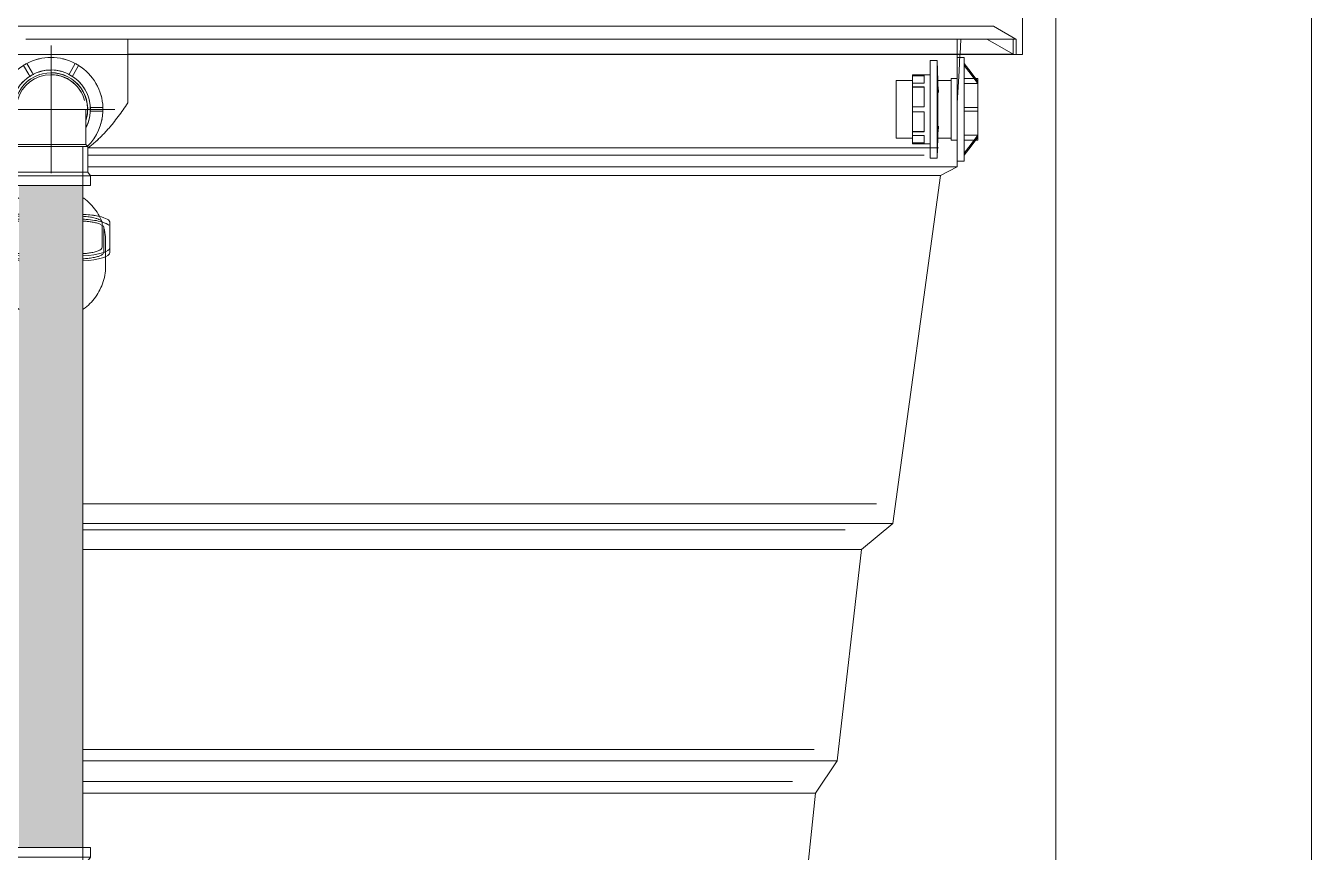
# Model space of a CAD drawing. Header units: metres. Extents: x -0.9 to 62, y -37.3 to 60.
# Drawn here: x 29.643 to 30.649, y 3.924 to 4.57 of the extents above; entities that cross this region are included whole.
import ezdxf

# ---------------------------------------------------------------- set-up
doc = ezdxf.new("R2010")
doc.units = ezdxf.units.M
for name, color, linetype, lineweight in [('A-DETL', 7, 'Continuous', 5), ('P-PIPE', 7, 'Continuous', 5), ('P-PIPE-CNTR', 7, 'Continuous', 5), ('P-SANR-FIXT', 7, 'Continuous', 5)]:
    doc.layers.add(name, color=color, linetype=linetype, lineweight=lineweight)

# ---------------------------------------------------------------- blocks, each defined once
blk = doc.blocks.new('Te_Reducao - Agua Fria_Soldavel - MEP - Tigre - Standard-2111387-CC')
at = {"layer": 'P-PIPE'}
for p, q in [((58.2441, 3.9274), (58.2441, 3.9199)), ((58.2748, 3.9274), (58.2441, 3.9274)), ((58.3056, 3.9274), (58.2748, 3.9274)), ((58.3056, 3.9199), (58.3056, 3.9274)), ((58.2441, 3.9199), (58.2462, 3.9169)), ((58.2441, 3.9199), (58.2748, 3.9199)), ((58.2462, 3.9169), (58.2462, 3.891)), ((58.2462, 3.9169), (58.2748, 3.9169)), ((58.2748, 3.9199), (58.3056, 3.9199)), ((58.2748, 3.9169), (58.3035, 3.9169)), ((58.3035, 3.9169), (58.3056, 3.9199)), ((58.3035, 3.891), (58.3035, 3.9169)), ((58.2462, 3.891), (58.2477, 3.8893)), ((58.2462, 3.891), (58.2748, 3.891)), ((58.2477, 3.8893), (58.2477, 3.87)), ((58.2477, 3.8893), (58.2748, 3.8893)), ((58.2748, 3.891), (58.3035, 3.891)), ((58.2748, 3.8893), (58.302, 3.8893)), ((58.302, 3.8893), (58.3035, 3.891)), ((58.302, 3.87), (58.302, 3.8893)), ((58.2477, 3.87), (58.2477, 3.8507)), ((58.302, 3.8507), (58.302, 3.87)), ((58.2477, 3.8507), (58.2462, 3.849)), ((58.2462, 3.849), (58.2462, 3.8231)), ((58.2748, 3.849), (58.2462, 3.849)), ((58.2748, 3.8507), (58.2477, 3.8507)), ((58.302, 3.8507), (58.2748, 3.8507)), ((58.3035, 3.849), (58.2748, 3.849)), ((58.3035, 3.849), (58.302, 3.8507)), ((58.3035, 3.8231), (58.3035, 3.849)), ((58.2462, 3.8231), (58.2441, 3.8201)), ((58.2748, 3.8231), (58.2462, 3.8231)), ((58.3035, 3.8231), (58.2748, 3.8231)), ((58.3056, 3.8201), (58.3035, 3.8231)), ((58.2441, 3.8201), (58.2441, 3.8126)), ((58.2748, 3.8201), (58.2441, 3.8201)), ((58.2441, 3.8126), (58.2748, 3.8126)), ((58.3056, 3.8201), (58.2748, 3.8201)), ((58.2748, 3.8126), (58.3056, 3.8126)), ((58.3056, 3.8126), (58.3056, 3.8201))]:
    blk.add_line(p, q, dxfattribs=at)
for radius, start, end in [(0.0308, 152.4196, 207.571), (0.0307, 152.1585, 168.025), (0.0308, 11.975, 27.8415), (0.0308, 332.429, 27.5804), (0.0307, 173.3147, 186.6915), (0.0286, 163.2787, 196.7213), (0.0287, 165.3992, 170), (0.0287, 343.2787, 16.7213), (0.0287, 10, 14.6008), (0.0307, 353.3085, 6.6853), (0.0307, 191.9794, 207.8415), (0.0286, 190, 194.5471), (0.0308, 332.1585, 348.0206), (0.0287, 345.4529, 350)]:
    blk.add_arc((58.2748, 3.87), radius, start, end, dxfattribs=at)
blk = doc.blocks.new('Joelho 45_90 - Agua Fria_Soldavel - MEP - Tigre - Standard-2081496-CC')
at = {"layer": 'P-PIPE'}
for p, q in [((58.2477, 4.4776), (58.2462, 4.4759)), ((58.2462, 4.4759), (58.2748, 4.4759)), ((58.2462, 4.4759), (58.2462, 4.4559)), ((58.2748, 4.4759), (58.2462, 4.4759)), ((58.2748, 4.4776), (58.2477, 4.4776)), ((58.2477, 4.4776), (58.2748, 4.4776)), ((58.302, 4.4776), (58.2748, 4.4776)), ((58.2748, 4.4776), (58.302, 4.4776)), ((58.2748, 4.4759), (58.3035, 4.4759)), ((58.3035, 4.4759), (58.2748, 4.4759)), ((58.3035, 4.4759), (58.302, 4.4776)), ((58.3035, 4.4559), (58.3035, 4.4759)), ((58.2462, 4.4559), (58.2441, 4.4529)), ((58.2462, 4.4559), (58.2748, 4.4559)), ((58.2748, 4.4559), (58.3035, 4.4559)), ((58.3056, 4.4529), (58.3035, 4.4559)), ((58.2441, 4.4529), (58.2441, 4.4454)), ((58.2441, 4.4529), (58.2748, 4.4529)), ((58.2748, 4.4529), (58.3056, 4.4529)), ((58.3056, 4.4454), (58.3056, 4.4529)), ((58.2441, 4.4454), (58.2748, 4.4454)), ((58.2748, 4.4454), (58.3056, 4.4454))]:
    blk.add_line(p, q, dxfattribs=at)
at = {"layer": 'P-PIPE', "flags": 128}
for points in [[(58.2477, 4.505), (58.2477, 4.503), (58.2477, 4.4975), (58.2477, 4.489), (58.2477, 4.479), (58.2477, 4.4776)], [(58.302, 4.4776), (58.302, 4.4878), (58.302, 4.4965), (58.302, 4.5025), (58.302, 4.505), (58.302, 4.505)]]:
    blk.add_lwpolyline(points, dxfattribs=at)
at = {"layer": 'P-PIPE'}
for radius, start, end in [(0.0308, 90, 207.4749), (0.0308, 131.9735, 168.0206), (0.0286, 90, 198.449), (0.0286, 90, 198.449), (0.0271, 90, 165), (0.0271, 90, 165), (0.0287, 126.6457, 132.0216), (0.0308, 113.3065, 126.6833), (0.0286, 107.9767, 113.3538), (0.0307, 90, 108.0185), (0.0308, 332.6936, 90), (0.0308, 71.9815, 90), (0.0287, 341.5844, 90), (0.0286, 341.5844, 90), (0.0272, 45.1621, 90), (0.0271, 45.1621, 90), (0.0286, 66.6462, 72.0233), (0.0307, 53.3167, 66.6935), (0.0286, 47.9784, 53.3543), (0.0308, 11.9794, 48.0265), (0.0271, 15, 45), (0.0272, 15, 45), (0.0308, 173.3085, 186.6853), (0.0287, 167.975, 173.3533), (0.0286, 6.6467, 12.025), (0.0307, 353.3147, 6.6915), (0.0307, 191.975, 207.7355), (0.0287, 186.6452, 192.0198), (0.0307, 332.7359, 348.025), (0.0287, 347.9802, 353.3548)]:
    blk.add_arc((58.2748, 4.505), radius, start, end, dxfattribs=at)
blk = doc.blocks.new('Caixa d_água de polietileno 1000 a 5000 Litros - Fortlev - 1000 L-3723394-CC')
at = {"layer": 'P-SANR-FIXT', "color": 8, "true_color": 0x808080}
for p, q in [((59.0348, 4.5478), (59.0348, 4.5772)), ((59.0295, 4.56), (59.0122, 4.57)), ((58.2748, 4.5478), (57.5148, 4.5478)), ((59.0348, 4.5478), (58.2748, 4.5478)), ((58.3032, 4.46), (58.9836, 4.46)), ((58.9707, 4.4532), (58.9836, 4.46)), ((58.9836, 4.46), (58.9838, 4.4643)), ((58.9707, 4.4532), (58.3049, 4.4532)), ((58.9333, 4.181), (58.9707, 4.4532)), ((58.2998, 4.181), (58.9333, 4.181)), ((58.9089, 4.1606), (58.9333, 4.181)), ((58.9089, 4.1606), (58.2998, 4.1606)), ((58.8898, 3.9952), (58.9089, 4.1606)), ((58.2998, 3.9952), (58.8898, 3.9952)), ((58.8728, 3.97), (58.8898, 3.9952)), ((58.8728, 3.97), (58.2998, 3.97)), ((58.8673, 3.9175), (58.8728, 3.97))]:
    blk.add_line(p, q, dxfattribs=at)
at = {"layer": 'P-SANR-FIXT', "color": 254, "true_color": 0xd2d2d2}
for p, q in [((58.2748, 4.57), (57.5375, 4.57)), ((58.9977, 4.57), (58.2748, 4.57)), ((59.0122, 4.57), (58.9977, 4.57)), ((58.2551, 4.56), (58.2748, 4.56)), ((58.2748, 4.56), (58.3348, 4.56)), ((58.3348, 4.5598), (58.9979, 4.5598)), ((58.3348, 4.5598), (58.3348, 4.5483)), ((58.998, 4.5598), (59.0174, 4.5598)), ((59.0175, 4.5598), (59.0274, 4.5598)), ((59.0271, 4.56), (59.0295, 4.56)), ((59.0274, 4.56), (59.0298, 4.56)), ((59.0274, 4.56), (59.0274, 4.5478)), ((59.0298, 4.56), (59.0274, 4.56)), ((59.0274, 4.5483), (59.0274, 4.5598)), ((59.0296, 4.56), (59.0298, 4.56)), ((59.0298, 4.56), (59.0298, 4.5478)), ((59.0298, 4.5478), (59.0298, 4.56)), ((58.2748, 4.5478), (57.5387, 4.5478)), ((58.998, 4.5478), (58.2748, 4.5478)), ((58.9405, 4.5483), (58.3348, 4.5483)), ((58.3348, 4.5483), (58.3348, 4.5478)), ((58.3348, 4.51), (58.3348, 4.5478)), ((58.9814, 4.5483), (58.9405, 4.5483)), ((58.9977, 4.5483), (58.9817, 4.5483)), ((58.9838, 4.5478), (58.9838, 4.51)), ((58.9838, 4.5456), (58.9838, 4.5478)), ((58.9859, 4.5478), (58.9858, 4.5455)), ((58.9859, 4.5478), (58.986, 4.5483)), ((58.9978, 4.5478), (58.9869, 4.5478)), ((59.0274, 4.5478), (58.9979, 4.5478)), ((59.0111, 4.5483), (58.998, 4.5483)), ((59.0274, 4.5478), (58.998, 4.5478)), ((59.0214, 4.5483), (59.0113, 4.5483)), ((59.0274, 4.5483), (59.0216, 4.5483)), ((59.0274, 4.5478), (59.0274, 4.5483)), ((59.0274, 4.5478), (59.0298, 4.5478)), ((59.0298, 4.5478), (59.0274, 4.5478)), ((59.0348, 4.5478), (59.0301, 4.5478)), ((58.9579, 4.4691), (58.3033, 4.4691)), ((58.3201, 4.475), (58.3035, 4.475)), ((58.3201, 4.475), (58.3035, 4.475)), ((58.9589, 4.475), (58.3203, 4.475)), ((58.9589, 4.475), (58.3203, 4.475)), ((58.9692, 4.475), (58.9589, 4.475)), ((58.9628, 4.475), (58.9589, 4.475)), ((58.4113, 4.1964), (58.2998, 4.1964)), ((58.4113, 4.1964), (58.2998, 4.1964)), ((58.8965, 4.1964), (58.4114, 4.1964)), ((58.8965, 4.1964), (58.4114, 4.1964)), ((58.9205, 4.1964), (58.8966, 4.1964)), ((58.3192, 4.1759), (58.2998, 4.1759)), ((58.3192, 4.1759), (58.2998, 4.1759)), ((58.8896, 4.1759), (58.3194, 4.1759)), ((58.8896, 4.1759), (58.3194, 4.1759)), ((58.8961, 4.1759), (58.8897, 4.1759)), ((58.4895, 4.0042), (58.2998, 4.0042)), ((58.4895, 4.0042), (58.2998, 4.0042)), ((58.8718, 4.0042), (58.4897, 4.0042)), ((58.2998, 3.9791), (58.8549, 3.9791))]:
    blk.add_line(p, q, dxfattribs=at)
at = {"layer": 'P-SANR-FIXT', "color": 7, "true_color": 0xefefef}
for p, q in [((57.5767, 4.57), (58.2748, 4.57)), ((57.5767, 4.57), (58.2748, 4.57)), ((58.2748, 4.57), (58.9024, 4.57)), ((58.2748, 4.57), (58.6247, 4.57)), ((58.6247, 4.57), (58.7008, 4.57)), ((58.7008, 4.57), (58.8808, 4.57)), ((58.8808, 4.57), (58.9024, 4.57)), ((58.9024, 4.57), (58.9374, 4.57)), ((58.9024, 4.57), (58.973, 4.57)), ((58.9374, 4.57), (58.9507, 4.57)), ((58.9507, 4.57), (58.9611, 4.57)), ((58.9611, 4.57), (58.973, 4.57)), ((58.9731, 4.57), (58.9745, 4.57)), ((58.9977, 4.57), (58.9747, 4.57)), ((59.0122, 4.57), (58.9977, 4.57)), ((58.2551, 4.56), (58.3348, 4.56)), ((58.3348, 4.56), (58.9926, 4.56)), ((58.3763, 4.56), (58.3348, 4.56)), ((58.3348, 4.5541), (58.3348, 4.5598)), ((58.3348, 4.5598), (58.3348, 4.5483)), ((58.4173, 4.56), (58.3763, 4.56)), ((58.7176, 4.56), (58.4174, 4.56)), ((58.7496, 4.56), (58.7176, 4.56)), ((58.7799, 4.56), (58.7496, 4.56)), ((58.8085, 4.56), (58.7799, 4.56)), ((58.8603, 4.56), (58.8086, 4.56)), ((58.8832, 4.56), (58.8604, 4.56)), ((58.9534, 4.56), (58.8832, 4.56)), ((58.9866, 4.56), (58.9536, 4.56)), ((58.986, 4.5483), (58.9866, 4.5598)), ((58.9868, 4.56), (58.9926, 4.56)), ((58.9928, 4.56), (58.9979, 4.56)), ((58.9928, 4.56), (58.9979, 4.56)), ((58.998, 4.56), (59.0052, 4.56)), ((58.998, 4.56), (59.0052, 4.56)), ((59.0054, 4.56), (59.007, 4.56)), ((59.0054, 4.56), (59.007, 4.56)), ((59.007, 4.56), (59.0171, 4.56)), ((59.007, 4.56), (59.0152, 4.5553)), ((59.0152, 4.5553), (59.007, 4.56)), ((59.0171, 4.56), (59.007, 4.56)), ((59.0172, 4.56), (59.0221, 4.56)), ((59.0221, 4.56), (59.0172, 4.56)), ((59.0223, 4.56), (59.0271, 4.56)), ((59.0271, 4.56), (59.0223, 4.56)), ((59.0271, 4.56), (59.0295, 4.56)), ((59.0274, 4.56), (59.0292, 4.56)), ((59.0274, 4.5598), (59.0274, 4.5483)), ((59.0274, 4.5483), (59.0274, 4.5598)), ((59.0295, 4.56), (59.0298, 4.56)), ((58.3348, 4.5483), (58.3348, 4.5541)), ((58.3348, 4.5478), (58.3348, 4.5483)), ((58.9824, 4.5478), (58.9739, 4.5478)), ((58.9849, 4.5478), (58.9825, 4.5478)), ((58.9838, 4.5483), (58.9838, 4.5478)), ((58.9838, 4.5478), (58.9838, 4.5483)), ((58.986, 4.5483), (58.9859, 4.5478)), ((59.011, 4.5478), (58.9862, 4.5478)), ((58.9975, 4.5483), (58.987, 4.5483)), ((59.0078, 4.5483), (58.9979, 4.5483)), ((59.0117, 4.5483), (59.0079, 4.5483)), ((59.0301, 4.5478), (59.011, 4.5478)), ((59.0223, 4.5483), (59.0118, 4.5483)), ((59.0244, 4.5483), (59.0225, 4.5483)), ((59.0274, 4.5483), (59.0246, 4.5483)), ((58.9569, 4.46), (58.9835, 4.46)), ((58.9692, 4.4532), (58.956, 4.4532)), ((58.9707, 4.4532), (58.9692, 4.4532)), ((58.9026, 4.181), (58.9196, 4.181)), ((58.9196, 4.181), (58.9333, 4.181)), ((58.9089, 4.1606), (58.8941, 4.1606)), ((58.8658, 3.9952), (58.8898, 3.9952)), ((58.8728, 3.97), (58.8543, 3.97))]:
    blk.add_line(p, q, dxfattribs=at)
at = {"layer": 'P-SANR-FIXT', "color": 7, "true_color": 0xf9f9f9}
for p, q in [((58.2748, 4.57), (58.1786, 4.57)), ((58.4113, 4.57), (58.2748, 4.57)), ((58.761, 4.57), (58.4114, 4.57)), ((58.973, 4.57), (58.761, 4.57)), ((58.9747, 4.57), (58.973, 4.57)), ((58.3348, 4.5483), (58.3348, 4.5598)), ((58.974, 4.56), (58.984, 4.56)), ((58.9748, 4.56), (58.974, 4.56)), ((58.9819, 4.56), (58.9748, 4.56)), ((58.9841, 4.56), (58.9819, 4.56)), ((58.9838, 4.56), (58.9866, 4.56)), ((58.9866, 4.56), (58.9838, 4.56)), ((58.9838, 4.5598), (58.9838, 4.5483)), ((58.9838, 4.5483), (58.9838, 4.5598)), ((58.9866, 4.5598), (58.986, 4.5483)), ((59.0251, 4.5598), (59.0272, 4.5598)), ((59.0274, 4.56), (59.0292, 4.56)), ((58.2748, 4.5478), (58.2148, 4.5478)), ((58.3331, 4.5478), (58.2748, 4.5478)), ((58.3348, 4.5478), (58.3333, 4.5478)), ((58.3348, 4.5478), (58.3348, 4.51)), ((58.3661, 4.5478), (58.3348, 4.5478)), ((58.4111, 4.5478), (58.3664, 4.5478)), ((58.6827, 4.5478), (58.4113, 4.5478)), ((58.7151, 4.5478), (58.6828, 4.5478)), ((58.8292, 4.5478), (58.7151, 4.5478)), ((58.9323, 4.5478), (58.8293, 4.5478)), ((58.9734, 4.5478), (58.9325, 4.5478)), ((58.9739, 4.5478), (58.9735, 4.5478)), ((58.9814, 4.5478), (58.9736, 4.5478)), ((58.9822, 4.5483), (58.9739, 4.5483)), ((58.984, 4.5478), (58.9815, 4.5478)), ((58.9845, 4.5483), (58.9825, 4.5483)), ((58.9869, 4.5478), (58.9849, 4.5478)), ((58.3032, 4.46), (58.3212, 4.46)), ((58.3214, 4.46), (58.5883, 4.46)), ((58.5885, 4.46), (58.6291, 4.46)), ((58.6292, 4.46), (58.8805, 4.46)), ((58.8807, 4.46), (58.9504, 4.46)), ((58.9507, 4.46), (58.9553, 4.46)), ((58.9554, 4.46), (58.9569, 4.46)), ((58.4985, 4.4532), (58.3049, 4.4532)), ((58.899, 4.4532), (58.4985, 4.4532)), ((58.9542, 4.4532), (58.899, 4.4532)), ((58.9559, 4.4532), (58.9545, 4.4532)), ((58.2998, 4.181), (58.6546, 4.181)), ((58.6546, 4.181), (58.6902, 4.181)), ((58.6904, 4.181), (58.8595, 4.181)), ((58.8595, 4.181), (58.9026, 4.181)), ((58.4459, 4.1606), (58.2998, 4.1606)), ((58.6043, 4.1606), (58.4459, 4.1606)), ((58.6459, 4.1606), (58.6043, 4.1606)), ((58.675, 4.1606), (58.6459, 4.1606)), ((58.8378, 4.1606), (58.675, 4.1606)), ((58.894, 4.1606), (58.838, 4.1606)), ((58.2998, 3.9952), (58.5303, 3.9952)), ((58.5303, 3.9952), (58.6434, 3.9952)), ((58.6434, 3.9952), (58.7097, 3.9952)), ((58.7097, 3.9952), (58.8146, 3.9952)), ((58.8146, 3.9952), (58.8649, 3.9952)), ((58.8652, 3.9952), (58.8658, 3.9952)), ((58.3599, 3.97), (58.2998, 3.97)), ((58.7779, 3.97), (58.3599, 3.97)), ((58.8024, 3.97), (58.7779, 3.97)), ((58.8414, 3.97), (58.8024, 3.97)), ((58.848, 3.97), (58.8417, 3.97)), ((58.8528, 3.97), (58.8483, 3.97)), ((58.8543, 3.97), (58.8529, 3.97))]:
    blk.add_line(p, q, dxfattribs=at)
at = {"layer": 'P-SANR-FIXT', "color": 7, "true_color": 0xfcfcfc}
for p, q in [((58.2551, 4.56), (58.2748, 4.56)), ((58.3348, 4.56), (58.2551, 4.56)), ((58.2551, 4.56), (58.2748, 4.56)), ((58.2748, 4.56), (58.3049, 4.56)), ((58.2748, 4.56), (58.3049, 4.56)), ((58.3049, 4.56), (58.3348, 4.56)), ((58.3049, 4.56), (58.3348, 4.56)), ((58.3348, 4.56), (58.4113, 4.56)), ((58.3763, 4.56), (58.3348, 4.56)), ((58.4113, 4.56), (58.3763, 4.56)), ((58.4113, 4.56), (58.4173, 4.56)), ((58.4173, 4.56), (58.4113, 4.56)), ((58.4174, 4.56), (58.8087, 4.56)), ((58.4581, 4.56), (58.4174, 4.56)), ((58.4981, 4.56), (58.4581, 4.56)), ((58.5373, 4.56), (58.4981, 4.56)), ((58.5757, 4.56), (58.5373, 4.56)), ((58.613, 4.56), (58.5757, 4.56)), ((58.6492, 4.56), (58.613, 4.56)), ((58.6841, 4.56), (58.6492, 4.56)), ((58.7176, 4.56), (58.6841, 4.56)), ((58.7496, 4.56), (58.7176, 4.56)), ((58.7799, 4.56), (58.7496, 4.56)), ((58.8085, 4.56), (58.7799, 4.56)), ((58.8354, 4.56), (58.8086, 4.56)), ((58.8088, 4.56), (58.8605, 4.56)), ((58.8603, 4.56), (58.8354, 4.56)), ((58.8778, 4.56), (58.8604, 4.56)), ((58.8607, 4.56), (58.8776, 4.56)), ((58.8778, 4.56), (58.8804, 4.56)), ((58.8804, 4.56), (58.878, 4.56)), ((58.8805, 4.56), (58.9536, 4.56)), ((58.8832, 4.56), (58.8805, 4.56)), ((58.904, 4.56), (58.8832, 4.56)), ((58.9227, 4.56), (58.904, 4.56)), ((58.9392, 4.56), (58.9227, 4.56)), ((58.9534, 4.56), (58.9392, 4.56)), ((58.9605, 4.56), (58.9535, 4.56)), ((58.9538, 4.56), (58.9604, 4.56)), ((58.9607, 4.56), (58.9737, 4.56)), ((58.9652, 4.56), (58.9608, 4.56)), ((58.9737, 4.56), (58.9652, 4.56)), ((58.984, 4.56), (58.9868, 4.56)), ((58.9866, 4.56), (58.9841, 4.56)), ((58.9876, 4.5598), (58.9954, 4.5598)), ((58.9956, 4.5598), (58.9962, 4.5598)), ((58.9979, 4.5598), (59.0034, 4.5598)), ((59.0037, 4.5598), (59.0174, 4.5598)), ((59.0175, 4.5598), (59.0251, 4.5598)), ((58.2748, 4.5478), (58.1837, 4.5478)), ((58.3331, 4.5478), (58.2748, 4.5478)), ((58.366, 4.5478), (58.3334, 4.5478)), ((58.3637, 4.5483), (58.3348, 4.5483)), ((58.3348, 4.5483), (58.3348, 4.5478)), ((58.3348, 4.5478), (58.3348, 4.5483)), ((58.3348, 4.5483), (58.3348, 4.5478)), ((58.4111, 4.5483), (58.3648, 4.5483)), ((58.4111, 4.5478), (58.3662, 4.5478)), ((58.4554, 4.5483), (58.4113, 4.5483)), ((58.4557, 4.5478), (58.4113, 4.5478)), ((58.5093, 4.5483), (58.4559, 4.5483)), ((58.5984, 4.5478), (58.4559, 4.5478)), ((58.6827, 4.5483), (58.5093, 4.5483)), ((58.6459, 4.5478), (58.5984, 4.5478)), ((58.6821, 4.5478), (58.6461, 4.5478)), ((58.8289, 4.5478), (58.6822, 4.5478)), ((58.8092, 4.5483), (58.6829, 4.5483)), ((58.8292, 4.5483), (58.8095, 4.5483)), ((58.9165, 4.5478), (58.829, 4.5478)), ((58.9323, 4.5483), (58.8293, 4.5483)), ((58.9326, 4.5478), (58.9165, 4.5478)), ((58.9412, 4.5483), (58.9326, 4.5483)), ((58.9408, 4.5478), (58.9328, 4.5478)), ((58.9732, 4.5478), (58.9408, 4.5478)), ((58.9735, 4.5483), (58.9412, 4.5483)), ((58.9736, 4.5478), (58.9733, 4.5478)), ((58.9739, 4.5483), (58.9735, 4.5483)), ((58.9862, 4.5478), (58.984, 4.5478)), ((58.987, 4.5483), (58.9849, 4.5483))]:
    blk.add_line(p, q, dxfattribs=at)
at = {"layer": 'P-SANR-FIXT', "color": 7, "true_color": 0xfdfdfd}
for p, q in [((58.2748, 4.56), (58.2551, 4.56)), ((58.3049, 4.56), (58.2748, 4.56)), ((58.3348, 4.56), (58.3049, 4.56)), ((58.3348, 4.5598), (58.3348, 4.5541)), ((58.3348, 4.5598), (58.3348, 4.5483)), ((58.3348, 4.5483), (58.3348, 4.5598)), ((58.9746, 4.5598), (58.9754, 4.5598)), ((58.9755, 4.5598), (58.9829, 4.5598)), ((58.983, 4.5598), (58.9849, 4.5598)), ((58.9962, 4.5598), (58.9968, 4.5598)), ((58.9968, 4.5598), (58.9978, 4.5598)), ((58.3348, 4.5541), (58.3348, 4.5483)), ((58.3348, 4.5478), (58.3348, 4.5483)), ((58.3648, 4.5483), (58.3637, 4.5483)), ((58.4559, 4.5483), (58.4554, 4.5483))]:
    blk.add_line(p, q, dxfattribs=at)
at = {"layer": 'P-SANR-FIXT', "color": 7, "true_color": 0xfefefe}
for p, q in [((58.3348, 4.5599), (58.3348, 4.56)), ((58.3348, 4.5598), (58.3348, 4.5599)), ((58.3348, 4.5483), (58.3348, 4.5598)), ((58.3348, 4.5598), (58.3761, 4.5598)), ((58.3348, 4.5598), (58.3348, 4.5483)), ((58.3348, 4.5483), (58.3348, 4.5598)), ((58.3765, 4.5598), (58.4113, 4.5598)), ((58.4113, 4.5598), (58.416, 4.5598)), ((58.416, 4.5598), (58.4173, 4.5598)), ((58.4175, 4.5598), (58.4911, 4.5598)), ((58.4911, 4.5598), (58.498, 4.5598)), ((58.4981, 4.5598), (58.504, 4.5598)), ((58.5043, 4.5598), (58.5376, 4.5598)), ((58.5377, 4.5598), (58.5695, 4.5598)), ((58.5695, 4.5598), (58.5757, 4.5598)), ((58.5758, 4.5598), (58.5842, 4.5598)), ((58.5843, 4.5598), (58.6134, 4.5598)), ((58.6135, 4.5598), (58.6447, 4.5598)), ((58.6447, 4.5598), (58.6492, 4.5598)), ((58.6493, 4.5598), (58.6846, 4.5598)), ((58.6847, 4.5598), (58.7132, 4.5598)), ((58.7132, 4.5598), (58.7157, 4.5598)), ((58.7157, 4.5598), (58.7177, 4.5598)), ((58.7177, 4.5598), (58.7502, 4.5598)), ((58.7503, 4.5598), (58.7636, 4.5598)), ((58.7638, 4.5598), (58.7765, 4.5598)), ((58.7765, 4.5598), (58.7811, 4.5598)), ((58.7811, 4.5598), (58.7957, 4.5598)), ((58.7957, 4.5598), (58.8093, 4.5598)), ((58.8095, 4.5598), (58.835, 4.5598)), ((58.835, 4.5598), (58.8354, 4.5598)), ((58.8355, 4.5598), (58.8393, 4.5598)), ((58.8393, 4.5598), (58.8611, 4.5598)), ((58.8613, 4.5598), (58.8783, 4.5598)), ((58.8783, 4.5598), (58.8807, 4.5598)), ((58.8808, 4.5598), (58.8835, 4.5598)), ((58.8835, 4.5598), (58.8877, 4.5598)), ((58.8877, 4.5598), (58.8898, 4.5598)), ((58.8898, 4.5598), (58.9048, 4.5598)), ((58.9049, 4.5598), (58.9193, 4.5598)), ((58.9195, 4.5598), (58.9231, 4.5598)), ((58.9234, 4.5598), (58.9307, 4.5598)), ((58.9307, 4.5598), (58.9331, 4.5598)), ((58.9331, 4.5598), (58.9397, 4.5598)), ((58.9398, 4.5598), (58.9543, 4.5598)), ((58.9543, 4.5598), (58.9594, 4.5598)), ((58.9597, 4.5598), (58.961, 4.5598)), ((58.9612, 4.5598), (58.9673, 4.5598)), ((58.9673, 4.5598), (58.97, 4.5598)), ((58.97, 4.5598), (58.9738, 4.5598)), ((58.974, 4.5598), (58.9744, 4.5598)), ((58.9849, 4.5598), (58.9864, 4.5598)), ((58.9866, 4.5598), (58.9876, 4.5598))]:
    blk.add_line(p, q, dxfattribs=at)
at = {"layer": 'P-SANR-FIXT', "color": 254, "true_color": 0xd2d2d2, "flags": 128}
for points in [[(58.3348, 4.56), (58.3348, 4.5599), (58.3348, 4.5598)], [(59.0274, 4.5598), (59.0273, 4.5599), (59.0271, 4.56)], [(59.0271, 4.56), (59.0273, 4.5599), (59.0274, 4.5598)]]:
    blk.add_lwpolyline(points, dxfattribs=at)
at = {"layer": 'P-SANR-FIXT', "color": 7, "true_color": 0xf9f9f9, "flags": 128}
blk.add_lwpolyline([(58.3348, 4.51), (58.3348, 4.535), (58.3348, 4.5478)], dxfattribs=at)
at = {"layer": 'P-SANR-FIXT', "color": 8, "true_color": 0x808080, "flags": 128}
for points in [[(58.3348, 4.5478), (58.3348, 4.535), (58.3348, 4.51)], [(58.9838, 4.51), (58.9852, 4.535), (58.9859, 4.5478)]]:
    blk.add_lwpolyline(points, dxfattribs=at)
at = {"layer": 'P-SANR-FIXT', "color": 7, "true_color": 0xefefef, "flags": 128}
for points in [[(59.0153, 4.5552), (59.0172, 4.5541), (59.0274, 4.5483)], [(59.0274, 4.5483), (59.0172, 4.5541), (59.0153, 4.5552)]]:
    blk.add_lwpolyline(points, dxfattribs=at)
at = {"layer": 'P-SANR-FIXT', "color": 8, "true_color": 0x808080}
for points, knots in [([(58.3036, 4.4748), (58.304, 4.4751), (58.3053, 4.4761), (58.3074, 4.4778), (58.3099, 4.4799), (58.3123, 4.4821), (58.3146, 4.4844), (58.3169, 4.4867), (58.3191, 4.4891), (58.3212, 4.4916), (58.324, 4.495), (58.3287, 4.501), (58.3325, 4.5063), (58.3348, 4.51)], [0.3973834, 0.3973834, 0.3973834, 0.3973834, 0.4166667, 0.4583333, 0.5, 0.5416667, 0.5833333, 0.625, 0.6666667, 0.7083333, 0.75, 0.8333333, 1, 1, 1, 1]), ([(58.9838, 4.51), (58.9838, 4.5055), (58.9838, 4.4992), (58.9838, 4.4921), (58.9838, 4.4882), (58.9838, 4.4853), (58.9838, 4.4826), (58.9838, 4.4799), (58.9838, 4.4777), (58.9838, 4.4761), (58.9838, 4.4749), (58.9838, 4.4738), (58.9838, 4.4724), (58.9838, 4.4711), (58.9838, 4.4703), (58.9838, 4.4702)], [0, 0, 0, 0, 0.1, 0.15, 0.175, 0.2, 0.225, 0.25, 0.275, 0.2875, 0.3, 0.3125, 0.325, 0.35, 0.3564251, 0.3564251, 0.3564251, 0.3564251]), ([(58.9838, 4.4689), (58.9838, 4.4689), (58.9838, 4.4683), (58.9838, 4.4675), (58.9838, 4.4668), (58.9838, 4.4665), (58.9838, 4.4665)], [0.37349143, 0.37349143, 0.37349143, 0.37349143, 0.375, 0.4, 0.4125, 0.41583832, 0.41583832, 0.41583832, 0.41583832])]:
    blk.add_open_spline(points, degree=3, knots=knots, dxfattribs=at)
at = {"layer": 'P-SANR-FIXT', "color": 7, "true_color": 0xf9f9f9}
for points, knots in [([(58.3348, 4.51), (58.3325, 4.5063), (58.3287, 4.501), (58.324, 4.495), (58.3212, 4.4916), (58.3191, 4.4891), (58.3169, 4.4867), (58.3146, 4.4844), (58.3123, 4.4821), (58.3107, 4.4806), (58.3099, 4.4799)], [0, 0, 0, 0, 0.1666667, 0.25, 0.2916667, 0.3333333, 0.375, 0.4166667, 0.4583333, 0.5, 0.5, 0.5, 0.5]), ([(58.3099, 4.4799), (58.3091, 4.4792), (58.3074, 4.4778), (58.3053, 4.4761), (58.304, 4.4751), (58.3036, 4.4748)], [0.5, 0.5, 0.5, 0.5, 0.5416667, 0.5833333, 0.6026166, 0.6026166, 0.6026166, 0.6026166])]:
    blk.add_open_spline(points, degree=3, knots=knots, dxfattribs=at)
at = {"layer": 'P-SANR-FIXT', "color": 7, "true_color": 0xefefef}
blk.add_open_spline([(58.9838, 4.475), (58.9838, 4.4753), (58.9838, 4.4757), (58.9838, 4.4761)], degree=3, dxfattribs=at)
blk.add_open_spline([(58.9838, 4.4673), (58.9838, 4.4678), (58.9838, 4.4688), (58.9838, 4.4706), (58.9838, 4.4724), (58.9838, 4.4738), (58.9838, 4.4746), (58.9838, 4.475)], degree=3, knots=[0.6, 0.6, 0.6, 0.6, 0.625, 0.65, 0.675, 0.6875, 0.7, 0.7, 0.7, 0.7], dxfattribs=at)
at = {"layer": 'P-SANR-FIXT', "color": 254, "true_color": 0xd2d2d2}
blk.add_open_spline([(58.9838, 4.4702), (58.9838, 4.4697), (58.9838, 4.4693), (58.9838, 4.4689)], degree=3, dxfattribs=at)
at = {"layer": 'P-SANR-FIXT', "color": 8, "true_color": 0x808080}
blk.add_open_spline([(58.9838, 4.4644), (58.9838, 4.4643), (58.9838, 4.4643), (58.9838, 4.4643)], degree=3, dxfattribs=at)
blk = doc.blocks.new('Adaptador Soldavel com Anel para Caixa Dagua - Fortlev - Standard-3723169-CC')
at = {"layer": 'P-PIPE', "color": 254, "true_color": 0xdfdfdf}
for start, end in [(102.7756, 105.7178), (90, 92.0796), (87.9205, 90), (74.2829, 77.2231), (130.6878, 135), (42.7722, 45.7184), (30, 32.0798), (27.9158, 30), (14.2757, 16.8035), (164.4954, 169.2463), (344.4954, 349.2463), (194.2757, 197.2339), (207.9158, 212.0798), (222.7722, 225)]:
    blk.add_arc((58.2748, 4.505), 0.0406, start, end, dxfattribs=at)
blk = doc.blocks.new('Adaptador Soldavel com Anel para Caixa Dagua - Fortlev - Standard-3696451-CC')
at = {"layer": 'P-PIPE', "flags": 128}
for points in [[(58.2533, 4.5393), (58.2574, 4.5323), (58.2584, 4.5305)], [(58.261, 4.532), (58.26, 4.5338), (58.2559, 4.5408)], [(58.2938, 4.5408), (58.2897, 4.5338), (58.2887, 4.532)], [(58.2913, 4.5305), (58.2923, 4.5323), (58.2964, 4.5393)], [(58.2446, 4.5065), (58.2425, 4.5065), (58.2343, 4.5065)], [(58.3154, 4.5065), (58.3072, 4.5065), (58.3051, 4.5065)], [(58.2343, 4.5035), (58.2425, 4.5035), (58.2446, 4.5035)], [(58.3051, 4.5035), (58.3072, 4.5035), (58.3154, 4.5035)]]:
    blk.add_lwpolyline(points, dxfattribs=at)
at = {"layer": 'P-PIPE'}
for start, end in [(122.1197, 177.8803), (117.8803, 122.1197), (62.1197, 117.8803), (102.7756, 105.7178), (87.9205, 92.0796), (74.2829, 77.2231), (57.8803, 62.1197), (2.1197, 57.8803), (130.6878, 135), (42.7722, 45.7184), (27.9158, 32.0798), (14.2757, 16.8035), (177.8803, 180), (164.4954, 169.2463), (0, 2.1197), (180, 182.1197), (182.1197, 225.4249), (314.569, 357.8803), (344.4954, 349.2463), (357.8803, 0), (194.2757, 197.2339), (207.9158, 212.0798), (222.7722, 225)]:
    blk.add_arc((58.2748, 4.505), 0.0406, start, end, dxfattribs=at)
blk = doc.blocks.new('Adaptador Soldavel com Anel para Caixa Dagua - Fortlev - Standard-V31-CC')
at = {"layer": 'P-PIPE', "color": 253, "true_color": 0xa6a6a6}
for p, q in [((58.968, 4.5432), (58.9627, 4.5432)), ((58.9627, 4.5432), (58.9627, 4.505)), ((58.9687, 4.5275), (58.968, 4.5432)), ((58.968, 4.5432), (58.968, 4.505)), ((58.9858, 4.5456), (58.9838, 4.5456)), ((58.9838, 4.5455), (58.9838, 4.505)), ((58.9488, 4.5275), (58.9361, 4.5275)), ((58.9361, 4.5275), (58.9361, 4.505)), ((58.9627, 4.5321), (58.9488, 4.5321)), ((58.9488, 4.5321), (58.9488, 4.532)), ((58.9488, 4.5312), (58.9488, 4.532)), ((58.9488, 4.532), (58.9578, 4.532)), ((58.9488, 4.5312), (58.9488, 4.5256)), ((58.9578, 4.5312), (58.9488, 4.5312)), ((58.9578, 4.5255), (58.9578, 4.532)), ((58.978, 4.5275), (58.9687, 4.5275)), ((58.9687, 4.505), (58.9687, 4.5275)), ((58.979, 4.5275), (58.9781, 4.5275)), ((58.9838, 4.5292), (58.979, 4.5292)), ((58.979, 4.5292), (58.979, 4.505)), ((58.9488, 4.5255), (58.9488, 4.5227)), ((58.9578, 4.5255), (58.9488, 4.5255)), ((58.9488, 4.5224), (58.9488, 4.5227)), ((58.9488, 4.5227), (58.9578, 4.5227)), ((58.9488, 4.5224), (58.9488, 4.507)), ((58.9488, 4.5224), (58.9578, 4.5224)), ((58.9578, 4.507), (58.9578, 4.5227)), ((58.969, 4.5182), (58.9689, 4.5225)), ((58.9488, 4.507), (58.9488, 4.505)), ((58.9578, 4.507), (58.9488, 4.507)), ((58.9361, 4.505), (58.9361, 4.4825)), ((58.9488, 4.505), (58.9488, 4.503)), ((58.9488, 4.503), (58.9488, 4.4977)), ((58.9488, 4.503), (58.9578, 4.503)), ((58.9488, 4.4977), (58.9488, 4.4876)), ((58.9578, 4.4873), (58.9578, 4.503)), ((58.9627, 4.505), (58.9627, 4.4668)), ((58.968, 4.505), (58.968, 4.4668)), ((58.9687, 4.4825), (58.9687, 4.505)), ((58.979, 4.505), (58.979, 4.4808)), ((58.9838, 4.505), (58.9838, 4.4705)), ((58.9488, 4.4873), (58.9488, 4.4876)), ((58.9488, 4.4876), (58.9578, 4.4876)), ((58.9488, 4.4873), (58.9488, 4.4845)), ((58.9578, 4.4873), (58.9488, 4.4873)), ((58.9689, 4.4875), (58.969, 4.4918)), ((58.9361, 4.4825), (58.9488, 4.4825)), ((58.9488, 4.4845), (58.9578, 4.4845)), ((58.9488, 4.4844), (58.9488, 4.4788)), ((58.9488, 4.478), (58.9488, 4.4788)), ((58.9488, 4.4788), (58.9578, 4.4788)), ((58.9488, 4.478), (58.9488, 4.4779)), ((58.9578, 4.478), (58.9488, 4.478)), ((58.9488, 4.4779), (58.9584, 4.4779)), ((58.9578, 4.478), (58.9578, 4.4845)), ((58.9586, 4.4779), (58.9627, 4.4779)), ((58.968, 4.4668), (58.9687, 4.4825)), ((58.9687, 4.4825), (58.979, 4.4825)), ((58.979, 4.4808), (58.9838, 4.4808)), ((58.9627, 4.4668), (58.968, 4.4668)), ((58.9838, 4.4692), (58.9838, 4.4666))]:
    blk.add_line(p, q, dxfattribs=at)
at = {"layer": 'P-PIPE'}
for p, q in [((58.9892, 4.5456), (58.9858, 4.5456)), ((58.9892, 4.5408), (58.9892, 4.5456)), ((58.9892, 4.5408), (58.9892, 4.5393)), ((58.9892, 4.5065), (58.9892, 4.5393)), ((59, 4.5292), (58.9892, 4.5292)), ((59, 4.5267), (59, 4.5292)), ((59, 4.5267), (59, 4.5252)), ((58.9892, 4.5252), (59, 4.5252)), ((59, 4.5065), (59, 4.5252)), ((58.9892, 4.5065), (58.9892, 4.505)), ((59, 4.5065), (59, 4.505)), ((58.9892, 4.505), (58.9892, 4.5035)), ((58.9892, 4.4707), (58.9892, 4.5035)), ((59, 4.505), (59, 4.5035)), ((59, 4.4848), (59, 4.5035)), ((59, 4.4848), (58.9892, 4.4848)), ((58.9892, 4.4808), (59, 4.4808)), ((59, 4.4848), (59, 4.4833)), ((59, 4.4808), (59, 4.4833)), ((58.9838, 4.4705), (58.9838, 4.4692)), ((58.9838, 4.4666), (58.9838, 4.4644)), ((58.9892, 4.4707), (58.9892, 4.4692)), ((58.9892, 4.4644), (58.9892, 4.4692)), ((58.9838, 4.4644), (58.9892, 4.4644))]:
    blk.add_line(p, q, dxfattribs=at)
at = {"layer": 'P-PIPE', "color": 254, "true_color": 0xdfdfdf}
for p, q in [((58.9838, 4.505), (58.9838, 4.5113)), ((58.9838, 4.4987), (58.9838, 4.505)), ((58.9838, 4.484), (58.9838, 4.4987)), ((58.9838, 4.4763), (58.9838, 4.4699))]:
    blk.add_line(p, q, dxfattribs=at)
at = {"layer": 'P-PIPE', "flags": 128}
for points in [[(59, 4.5267), (58.9946, 4.5338), (58.9892, 4.5408)], [(58.9892, 4.5393), (58.9946, 4.5323), (59, 4.5252)], [(59, 4.5065), (58.9946, 4.5065), (58.9892, 4.5065)], [(58.9892, 4.5035), (58.9946, 4.5035), (59, 4.5035)], [(59, 4.4848), (58.9946, 4.4777), (58.9892, 4.4707)], [(58.9892, 4.4692), (58.9946, 4.4762), (59, 4.4833)]]:
    blk.add_lwpolyline(points, dxfattribs=at)
blk = doc.blocks.new('Torneira de Boia haste ABS Fortlev - 1_2_-3574042-CC')
at = {"layer": 'P-SANR-FIXT', "color": 253, "true_color": 0xa6a6a6}
for p, q in [((58.2276, 4.4167), (58.2276, 4.3968)), ((58.2349, 4.4165), (58.2349, 4.4159)), ((58.2352, 4.4173), (58.235, 4.4169)), ((58.3147, 4.397), (58.3147, 4.4165)), ((58.3209, 4.3969), (58.3209, 4.4164)), ((58.2337, 4.413), (58.2333, 4.4113)), ((58.2346, 4.3974), (58.2346, 4.4148)), ((58.2276, 4.3968), (58.2276, 4.3929)), ((58.2322, 4.4019), (58.2322, 4.3824)), ((58.3175, 4.3824), (58.3175, 4.4019)), ((58.3209, 4.393), (58.3209, 4.3969))]:
    blk.add_line(p, q, dxfattribs=at)
at = {"layer": 'P-SANR-FIXT', "color": 254, "true_color": 0xdfdfdf}
for p, q in [((58.2276, 4.3929), (58.2276, 4.4128)), ((58.2336, 4.3931), (58.2336, 4.4124)), ((58.2346, 4.4139), (58.2346, 4.3967)), ((58.316, 4.4126), (58.316, 4.3939)), ((58.3209, 4.4126), (58.3209, 4.393)), ((58.2322, 4.4029), (58.2322, 4.4019)), ((58.3175, 4.4036), (58.3174, 4.4052)), ((58.3175, 4.4019), (58.3175, 4.4036)), ((58.316, 4.3936), (58.316, 4.3931))]:
    blk.add_line(p, q, dxfattribs=at)
at = {"layer": 'P-SANR-FIXT', "color": 253, "true_color": 0xa6a6a6, "flags": 128}
for points in [[(58.2497, 4.4358), (58.2496, 4.4357), (58.2483, 4.4347), (58.247, 4.4336), (58.2457, 4.4325), (58.2445, 4.4313), (58.2433, 4.4301), (58.2422, 4.4289), (58.2411, 4.4276), (58.2401, 4.4262), (58.2391, 4.4248), (58.2382, 4.4234), (58.2374, 4.4219), (58.2366, 4.4204), (58.2358, 4.4189), (58.2353, 4.4177)], [(58.3147, 4.4169), (58.314, 4.4185), (58.3133, 4.4201), (58.3125, 4.4216), (58.3117, 4.423), (58.3108, 4.4245), (58.3098, 4.4259), (58.3088, 4.4272), (58.3078, 4.4286), (58.3066, 4.4298), (58.3055, 4.4311), (58.3043, 4.4322), (58.303, 4.4334), (58.3017, 4.4345), (58.3004, 4.4355), (58.2999, 4.4358)], [(58.3165, 4.411), (58.3162, 4.412), (58.316, 4.413)], [(58.2322, 4.3824), (58.2322, 4.3807), (58.2323, 4.379), (58.2325, 4.3773), (58.2327, 4.3756), (58.2331, 4.374), (58.2334, 4.3723), (58.2339, 4.3707), (58.2344, 4.3691), (58.235, 4.3675), (58.2356, 4.3659), (58.2364, 4.3643), (58.2371, 4.3628), (58.238, 4.3614), (58.2389, 4.3599), (58.2398, 4.3585), (58.2408, 4.3571), (58.2419, 4.3558), (58.243, 4.3545), (58.2442, 4.3533), (58.2454, 4.3521), (58.2464, 4.3512)], [(58.3, 4.3486), (58.3014, 4.3496), (58.3027, 4.3507), (58.304, 4.3518), (58.3052, 4.353), (58.3064, 4.3542), (58.3075, 4.3555), (58.3086, 4.3568), (58.3096, 4.3581), (58.3106, 4.3595), (58.3115, 4.361), (58.3123, 4.3624), (58.3131, 4.3639), (58.3138, 4.3655), (58.3145, 4.367), (58.3151, 4.3686), (58.3156, 4.3702), (58.3161, 4.3719), (58.3165, 4.3735), (58.3169, 4.3752), (58.3171, 4.3769), (58.3173, 4.3786), (58.3174, 4.3803), (58.3175, 4.382), (58.3175, 4.3824)], [(58.2466, 4.351), (58.2479, 4.3499), (58.2493, 4.3489), (58.2498, 4.3485)]]:
    blk.add_lwpolyline(points, dxfattribs=at)
at = {"layer": 'P-SANR-FIXT', "color": 254, "true_color": 0xdfdfdf, "flags": 128}
for points in [[(58.2333, 4.4113), (58.2329, 4.4096), (58.2326, 4.408), (58.2324, 4.4063), (58.2323, 4.4046), (58.2322, 4.4029)], [(58.3174, 4.4053), (58.3172, 4.407), (58.3169, 4.4087), (58.3166, 4.4104), (58.3165, 4.411)]]:
    blk.add_lwpolyline(points, dxfattribs=at)
at = {"layer": 'P-SANR-FIXT', "color": 253, "true_color": 0xa6a6a6}
for centre, major_axis, start_param, end_param in [((58.2519, 4.4167), (0.0243, 0), 2.358037, 3.141593), ((58.2586, 4.4148), (0.0241, 0), 2.967187, 3.141593), ((58.2519, 4.4167), (0.0243, 0), 2.210969, 2.356194), ((58.2957, 4.4164), (0.0252, 0), 0, 0.844088), ((58.2524, 4.3968), (0.0248, 0), 3.141593, 4.608549), ((58.2543, 4.3974), (0.0197, 0), 3.141593, 3.414756), ((58.2957, 4.3969), (0.0252, 0), 4.877804, 6.283185), ((58.2524, 4.3929), (0.0248, 0), 3.141593, 4.608549), ((58.2957, 4.393), (0.0252, 0), 4.877804, 6.283185)]:
    blk.add_ellipse(centre, major_axis=major_axis, ratio=0.258819, start_param=start_param, end_param=end_param, dxfattribs=at)
at = {"layer": 'P-SANR-FIXT', "color": 254, "true_color": 0xdfdfdf}
for centre, major_axis, start_param, end_param in [((58.2519, 4.4128), (0.0243, 0), 2.633997, 3.141593), ((58.2519, 4.4128), (0.0243, 0), 2.325139, 2.600709), ((58.2519, 4.4128), (0.0243, 0), 2.094395, 2.31361), ((58.2519, 4.4167), (0.0243, 0), 2.163082, 2.210969), ((58.2519, 4.4167), (0.0243, 0), 1.657308, 2.154986), ((58.2519, 4.4128), (0.0243, 0), 1.832596, 2.094395), ((58.2519, 4.4128), (0.0243, 0), 1.657308, 1.832596), ((58.2957, 4.4164), (0.0252, 0), 1.31022, 1.405679), ((58.2957, 4.4126), (0.0252, 0), 1.308997, 1.405679), ((58.2957, 4.4164), (0.0252, 0), 1.059319, 1.308997), ((58.2957, 4.4126), (0.0252, 0), 0.735482, 1.308997), ((58.2957, 4.4164), (0.0252, 0), 0.844088, 1.047198), ((58.2957, 4.4126), (0.0252, 0), 0.261799, 0.716761), ((58.2957, 4.4126), (0.0252, 0), 0, 0.19097)]:
    blk.add_ellipse(centre, major_axis=major_axis, ratio=0.258819, start_param=start_param, end_param=end_param, dxfattribs=at)
at = {"layer": 'P-SANR-FIXT', "color": 253, "true_color": 0xa6a6a6}
for points in [[(58.2349, 4.4159), (58.2348, 4.4154), (58.2346, 4.4146), (58.2346, 4.4141), (58.2346, 4.4139)], [(58.2353, 4.4174), (58.235, 4.4171), (58.2349, 4.4168), (58.2349, 4.4165)]]:
    blk.add_open_spline(points, degree=3, dxfattribs=at)
at = {"layer": 'P-SANR-FIXT', "color": 254, "true_color": 0xdfdfdf}
for points in [[(58.2403, 4.4199), (58.2392, 4.4196), (58.2372, 4.4189), (58.236, 4.4181), (58.2355, 4.4177)], [(58.2358, 4.4149), (58.2366, 4.4153), (58.2383, 4.4159), (58.2418, 4.4168), (58.2445, 4.4172), (58.246, 4.4173)], [(58.246, 4.4173), (58.2472, 4.4174), (58.2484, 4.4175), (58.2497, 4.4176)], [(58.3092, 4.4199), (58.3081, 4.4202), (58.3069, 4.4205), (58.3056, 4.4207)], [(58.3141, 4.4177), (58.314, 4.4178), (58.314, 4.4178), (58.3139, 4.4179)], [(58.2336, 4.4126), (58.2336, 4.4129), (58.2338, 4.4133), (58.234, 4.4136)], [(58.2342, 4.4138), (58.2343, 4.4139), (58.2344, 4.414), (58.2345, 4.4141)], [(58.2353, 4.4146), (58.2354, 4.4147), (58.2355, 4.4148), (58.2357, 4.4148)], [(58.2346, 4.3964), (58.2346, 4.3963), (58.2346, 4.3962), (58.2346, 4.3962), (58.2346, 4.3962)], [(58.2346, 4.3962), (58.2347, 4.3962), (58.2348, 4.3961), (58.2351, 4.3961), (58.2353, 4.396)], [(58.2342, 4.3919), (58.2338, 4.3923), (58.2336, 4.3927), (58.2336, 4.3931)]]:
    blk.add_open_spline(points, degree=3, dxfattribs=at)
for points, knots in [([(58.2438, 4.4206), (58.2432, 4.4205), (58.242, 4.4203), (58.2409, 4.42), (58.2404, 4.4199)], [-0.5643433, -0.5643433, -0.5643433, -0.5643433, -0.5, -0.4348084, -0.4348084, -0.4348084, -0.4348084]), ([(58.2481, 4.4212), (58.2478, 4.4212), (58.2464, 4.421), (58.245, 4.4208), (58.244, 4.4207)], [-0.7065084, -0.7065084, -0.7065084, -0.7065084, -0.6785714, -0.5714286, -0.5714286, -0.5714286, -0.5714286]), ([(58.2498, 4.4214), (58.2495, 4.4213), (58.249, 4.4213), (58.2486, 4.4212), (58.2484, 4.4212)], [-0.7585585, -0.7585585, -0.7585585, -0.7585585, -0.73214286, -0.71428571, -0.71428571, -0.71428571, -0.71428571]), ([(58.3056, 4.4207), (58.305, 4.4208), (58.3035, 4.421), (58.3016, 4.4212), (58.3003, 4.4213), (58.2999, 4.4214)], [-0.4285714, -0.4285714, -0.4285714, -0.4285714, -0.3571429, -0.2857143, -0.2414415, -0.2414415, -0.2414415, -0.2414415]), ([(58.2999, 4.4176), (58.3004, 4.4176), (58.3015, 4.4175), (58.3028, 4.4174), (58.3035, 4.4173), (58.3037, 4.4173)], [-0.8382077, -0.8382077, -0.8382077, -0.8382077, -0.7857143, -0.7321429, -0.7142857, -0.7142857, -0.7142857, -0.7142857]), ([(58.3038, 4.4173), (58.3041, 4.4173), (58.3055, 4.4171), (58.3082, 4.4167), (58.3113, 4.4159), (58.3131, 4.4153), (58.3138, 4.4149)], [-0.7112854, -0.7112854, -0.7112854, -0.7112854, -0.6785714, -0.5714286, -0.4285714, -0.2857143, -0.2857143, -0.2857143, -0.2857143]), ([(58.3123, 4.4189), (58.3121, 4.419), (58.3113, 4.4193), (58.3102, 4.4196), (58.3094, 4.4199)], [-0.7142857, -0.7142857, -0.7142857, -0.7142857, -0.6785714, -0.5714286, -0.5714286, -0.5714286, -0.5714286]), ([(58.3136, 4.4181), (58.3136, 4.4182), (58.3132, 4.4184), (58.3127, 4.4187), (58.3123, 4.4189)], [-0.81021469, -0.81021469, -0.81021469, -0.81021469, -0.78571429, -0.71428571, -0.71428571, -0.71428571, -0.71428571]), ([(58.2345, 4.4141), (58.2346, 4.4142), (58.2348, 4.4143), (58.2351, 4.4145), (58.2352, 4.4146)], [-0.82262576, -0.82262576, -0.82262576, -0.82262576, -0.78571429, -0.75838572, -0.75838572, -0.75838572, -0.75838572]), ([(58.3142, 4.4147), (58.3147, 4.4144), (58.3157, 4.4137), (58.316, 4.413), (58.316, 4.4126)], [-0.2610398, -0.2610398, -0.2610398, -0.2610398, -0.1428571, 0, 0, 0, 0]), ([(58.2399, 4.3894), (58.2394, 4.3895), (58.2378, 4.3899), (58.2357, 4.3907), (58.2346, 4.3915), (58.2342, 4.3919)], [-0.4914806, -0.4914806, -0.4914806, -0.4914806, -0.4285714, -0.2857143, -0.1480845, -0.1480845, -0.1480845, -0.1480845]), ([(58.246, 4.3884), (58.2456, 4.3884), (58.2442, 4.3886), (58.2421, 4.3889), (58.2405, 4.3893), (58.2399, 4.3894)], [-0.713872, -0.713872, -0.713872, -0.713872, -0.6785714, -0.5714286, -0.4915503, -0.4915503, -0.4915503, -0.4915503]), ([(58.2498, 4.3881), (58.2493, 4.3881), (58.2482, 4.3882), (58.2469, 4.3883), (58.2462, 4.3884), (58.246, 4.3884)], [-0.837923, -0.837923, -0.837923, -0.837923, -0.7857143, -0.7321429, -0.7142857, -0.7142857, -0.7142857, -0.7142857]), ([(58.3078, 4.389), (58.3065, 4.3887), (58.3039, 4.3884), (58.3012, 4.3881), (58.2998, 4.3881)], [-0.4285714, -0.4285714, -0.4285714, -0.4285714, -0.2857143, -0.162077, -0.162077, -0.162077, -0.162077]), ([(58.3136, 4.3907), (58.3129, 4.3903), (58.3112, 4.3897), (58.309, 4.3892), (58.3078, 4.389)], [-0.6972918, -0.6972918, -0.6972918, -0.6972918, -0.5714286, -0.4285714, -0.4285714, -0.4285714, -0.4285714]), ([(58.316, 4.3931), (58.316, 4.3925), (58.3154, 4.3916), (58.314, 4.3909), (58.3136, 4.3907)], [-1, -1, -1, -1, -0.7857143, -0.6973948, -0.6973948, -0.6973948, -0.6973948])]:
    blk.add_open_spline(points, degree=3, knots=knots, dxfattribs=at)
at = {"layer": 'P-SANR-FIXT', "color": 253, "true_color": 0xa6a6a6}
for points, knots in [([(58.3147, 4.4165), (58.3147, 4.4168), (58.3146, 4.4172), (58.3142, 4.4176), (58.3142, 4.4177)], [-1, -1, -1, -1, -0.8928571, -0.8613665, -0.8613665, -0.8613665, -0.8613665]), ([(58.2353, 4.396), (58.2356, 4.3956), (58.2367, 4.3948), (58.2396, 4.3937), (58.2428, 4.3929), (58.2457, 4.3925), (58.2478, 4.3922), (58.2492, 4.3921), (58.2498, 4.3921)], [-1, -1, -1, -1, -0.8333333, -0.6666667, -0.5, -0.4166667, -0.3333333, -0.2710679, -0.2710679, -0.2710679, -0.2710679]), ([(58.2999, 4.3921), (58.3002, 4.3921), (58.301, 4.3922), (58.303, 4.3924), (58.3053, 4.3927), (58.3076, 4.3931), (58.31, 4.3937), (58.3125, 4.3945), (58.3143, 4.3957), (58.3147, 4.3965), (58.3147, 4.397)], [-0.7585153, -0.7585153, -0.7585153, -0.7585153, -0.7321429, -0.6785714, -0.5714286, -0.5, -0.4285714, -0.2857143, -0.1428571, 0, 0, 0, 0])]:
    blk.add_open_spline(points, degree=3, knots=knots, dxfattribs=at)

msp = doc.modelspace()

# ---------------------------------------------------------------- hatches: boundary and pattern name
at = {"layer": 'P-PIPE', "true_color": 0x00ffff}
for points in [[(29.6381, 3.9274), (29.6631, 3.9274), (29.6631, 4.4454), (29.6381, 4.4454), (29.6381, 3.9341)], [(29.681, 3.9274), (29.6881, 3.9274), (29.6881, 4.4454), (29.6631, 4.4454), (29.6631, 3.9274), (29.6808, 3.9274)]]:
    msp.add_hatch(color=4, dxfattribs=at).paths.add_polyline_path(points)

# ---------------------------------------------------------------- linework, layer by layer
at = {"layer": 'A-DETL', "color": 9, "true_color": 0xc0c0c0}
for p, q in [((30.4491, 0), (30.4491, 4.95)), ((30.6491, -0.05), (30.6491, 4.95))]:
    msp.add_line(p, q, dxfattribs=at)
at = {"layer": 'P-PIPE'}
msp.add_line((29.6881, 3.9015), (29.6881, 4.4759), dxfattribs=at)
at = {"layer": 'P-PIPE-CNTR'}
for p, q in [((29.6631, 4.455), (29.6631, 4.555)), ((29.6631, 4.48), (29.6631, 4.53)), ((29.6131, 4.505), (29.7131, 4.505)), ((29.6381, 4.505), (29.6881, 4.505))]:
    msp.add_line(p, q, dxfattribs=at)

# ---------------------------------------------------------------- block references
at = {"layer": 'P-PIPE'}
for name in ['Adaptador Soldavel com Anel para Caixa Dagua - Fortlev - Standard-3696451-CC', 'Joelho 45_90 - Agua Fria_Soldavel - MEP - Tigre - Standard-2081496-CC', 'Te_Reducao - Agua Fria_Soldavel - MEP - Tigre - Standard-2111387-CC']:
    msp.add_blockref(name, (-28.6117, 0), dxfattribs=at)
at = {"layer": 'P-PIPE', "color": 254, "true_color": 0xdfdfdf}
msp.add_blockref('Adaptador Soldavel com Anel para Caixa Dagua - Fortlev - Standard-3723169-CC', (-28.6117, 0), dxfattribs=at)
at = {"layer": 'P-PIPE', "color": 253, "true_color": 0xa6a6a6}
msp.add_blockref('Adaptador Soldavel com Anel para Caixa Dagua - Fortlev - Standard-V31-CC', (-28.6117, 0), dxfattribs=at)
at = {"layer": 'P-SANR-FIXT', "color": 254, "true_color": 0xd2d2d2}
msp.add_blockref('Caixa d_água de polietileno 1000 a 5000 Litros - Fortlev - 1000 L-3723394-CC', (-28.6117, 0), dxfattribs=at)
at = {"layer": 'P-SANR-FIXT', "color": 254, "true_color": 0xdfdfdf}
msp.add_blockref('Torneira de Boia haste ABS Fortlev - 1_2_-3574042-CC', (-28.6117, 0), dxfattribs=at)

doc.saveas('drawing.dxf')
